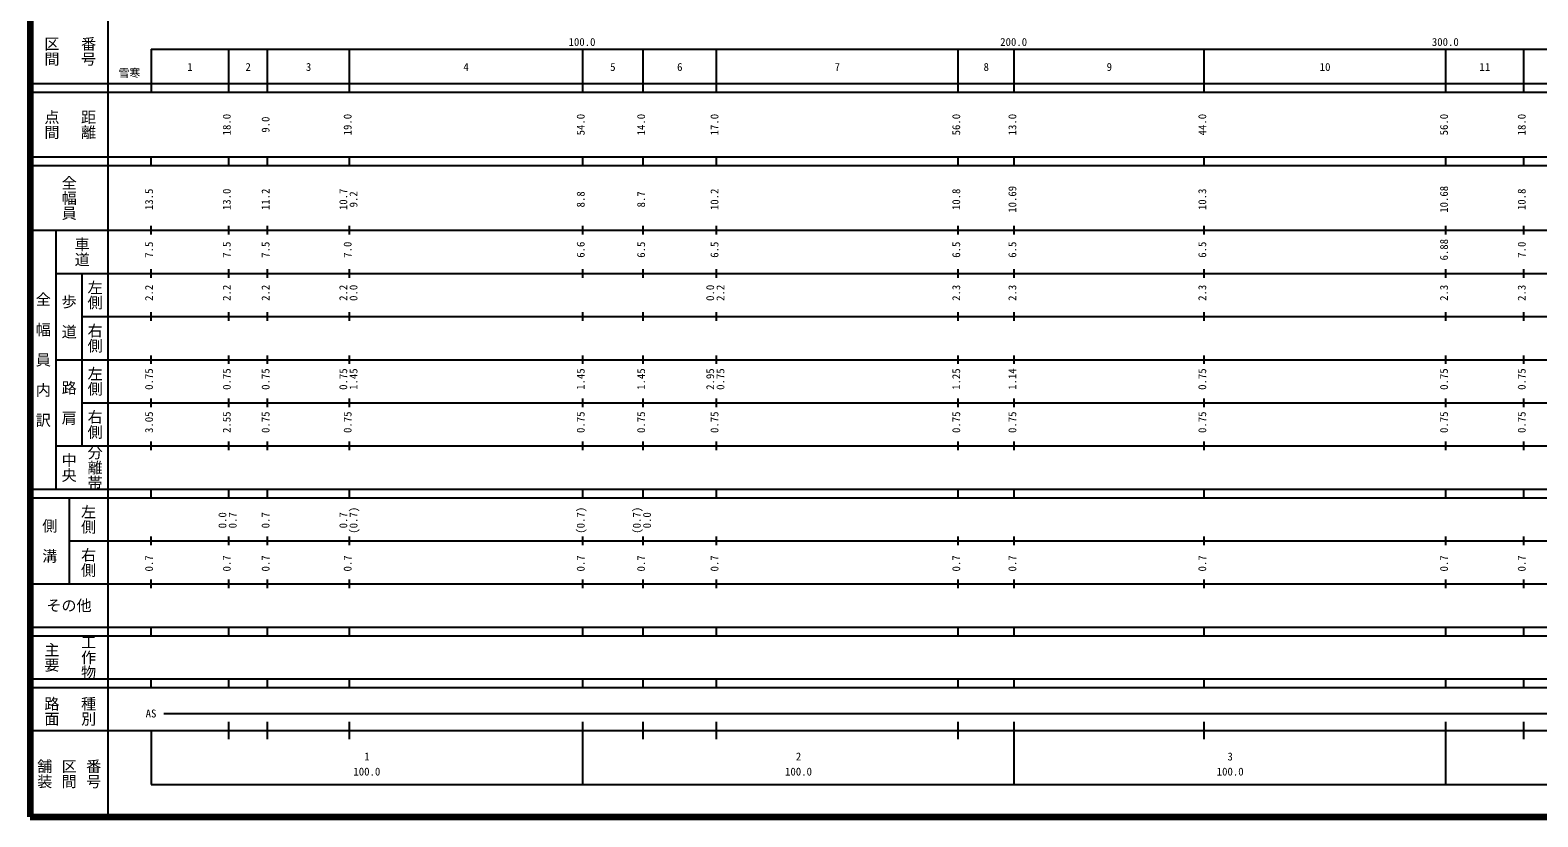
# Model space of a CAD drawing. Units: millimetres on the paper, enlarged 1000 times. Extents: x 40000 to 680000, y 20000 to 380000.
# Drawn here: x 40000 to 389282, y 20000 to 202409 of the extents above; entities that cross this region are included whole.
import ezdxf
from ezdxf.enums import TextEntityAlignment as Align

# ---------------------------------------------------------------- set-up
doc = ezdxf.new("R2010")
doc.units = ezdxf.units.MM
doc.header["$LTSCALE"] = 1000
doc.layers.add('M-TTL', color=2, linetype='Continuous', lineweight=140)
doc.layers.add('M-TTL-BAND', color=7, linetype='Continuous', lineweight=25)
doc.styles.add('@ＭＳ ゴシック', font='')
doc.styles.add('ＭＳ ゴシック', font='')
doc.styles.get('@ＭＳ ゴシック').set_extended_font_data('@MS Gothic')
doc.styles.get('ＭＳ ゴシック').set_extended_font_data('MS Gothic')

msp = doc.modelspace()

# ---------------------------------------------------------------- linework, layer by layer
at = {"layer": 'M-TTL'}
for p, q in [((40000, 380000), (40000, 20000)), ((40000, 20000), (680000, 20000))]:
    msp.add_line(p, q, dxfattribs=at)
at = {"layer": 'M-TTL-BAND'}
for p, q in [((58000, 370000), (58000, 20000)), ((68000, 198000), (579000, 198000)), ((68000, 198000), (68000, 188000)), ((86000, 188000), (86000, 198000)), ((95000, 188000), (95000, 198000)), ((114000, 188000), (114000, 198000)), ((168000, 188000), (168000, 198000)), ((182000, 188000), (182000, 198000)), ((199000, 188000), (199000, 198000)), ((255000, 188000), (255000, 198000)), ((268000, 188000), (268000, 198000)), ((312000, 188000), (312000, 198000)), ((368000, 188000), (368000, 198000)), ((386000, 188000), (386000, 198000)), ((40000, 190000), (579000, 190000)), ((40000, 188000), (579000, 188000)), ((40000, 173000), (579000, 173000)), ((68000, 171000), (68000, 173000)), ((86000, 171000), (86000, 173000)), ((95000, 171000), (95000, 173000)), ((114000, 171000), (114000, 173000)), ((168000, 171000), (168000, 173000)), ((182000, 171000), (182000, 173000)), ((199000, 171000), (199000, 173000)), ((255000, 171000), (255000, 173000)), ((268000, 171000), (268000, 173000)), ((312000, 171000), (312000, 173000)), ((368000, 171000), (368000, 173000)), ((386000, 171000), (386000, 173000)), ((40000, 171000), (579000, 171000)), ((40000, 156000), (579000, 156000)), ((46000, 96000), (46000, 156000)), ((68000, 155000), (68000, 157000)), ((86000, 155000), (86000, 157000)), ((95000, 155000), (95000, 157000)), ((114000, 155000), (114000, 157000)), ((168000, 155000), (168000, 157000)), ((182000, 155000), (182000, 157000)), ((199000, 155000), (199000, 157000)), ((255000, 155000), (255000, 157000)), ((268000, 155000), (268000, 157000)), ((312000, 155000), (312000, 157000)), ((368000, 155000), (368000, 157000)), ((386000, 155000), (386000, 157000)), ((68000, 145000), (68000, 147000)), ((86000, 145000), (86000, 147000)), ((95000, 145000), (95000, 147000)), ((114000, 145000), (114000, 147000)), ((168000, 145000), (168000, 147000)), ((182000, 145000), (182000, 147000)), ((199000, 145000), (199000, 147000)), ((255000, 145000), (255000, 147000)), ((268000, 145000), (268000, 147000)), ((312000, 145000), (312000, 147000)), ((368000, 145000), (368000, 147000)), ((386000, 145000), (386000, 147000)), ((46000, 146000), (579000, 146000)), ((52000, 146000), (52000, 106000)), ((68000, 135000), (68000, 137000)), ((86000, 135000), (86000, 137000)), ((95000, 135000), (95000, 137000)), ((114000, 135000), (114000, 137000)), ((168000, 135000), (168000, 137000)), ((182000, 135000), (182000, 137000)), ((199000, 135000), (199000, 137000)), ((255000, 135000), (255000, 137000)), ((268000, 135000), (268000, 137000)), ((312000, 135000), (312000, 137000)), ((368000, 135000), (368000, 137000)), ((386000, 135000), (386000, 137000)), ((52000, 136000), (579000, 136000)), ((46000, 126000), (579000, 126000)), ((68000, 125000), (68000, 127000)), ((86000, 125000), (86000, 127000)), ((95000, 125000), (95000, 127000)), ((114000, 125000), (114000, 127000)), ((168000, 125000), (168000, 127000)), ((182000, 125000), (182000, 127000)), ((199000, 125000), (199000, 127000)), ((255000, 125000), (255000, 127000)), ((268000, 125000), (268000, 127000)), ((312000, 125000), (312000, 127000)), ((368000, 125000), (368000, 127000)), ((386000, 125000), (386000, 127000)), ((52000, 116000), (579000, 116000)), ((68000, 115000), (68000, 117000)), ((86000, 115000), (86000, 117000)), ((95000, 115000), (95000, 117000)), ((114000, 115000), (114000, 117000)), ((168000, 115000), (168000, 117000)), ((182000, 115000), (182000, 117000)), ((199000, 115000), (199000, 117000)), ((255000, 115000), (255000, 117000)), ((268000, 115000), (268000, 117000)), ((312000, 115000), (312000, 117000)), ((368000, 115000), (368000, 117000)), ((386000, 115000), (386000, 117000)), ((46000, 106000), (579000, 106000)), ((68000, 105000), (68000, 107000)), ((86000, 105000), (86000, 107000)), ((95000, 105000), (95000, 107000)), ((114000, 105000), (114000, 107000)), ((168000, 105000), (168000, 107000)), ((182000, 105000), (182000, 107000)), ((199000, 105000), (199000, 107000)), ((255000, 105000), (255000, 107000)), ((268000, 105000), (268000, 107000)), ((312000, 105000), (312000, 107000)), ((368000, 105000), (368000, 107000)), ((386000, 105000), (386000, 107000)), ((40000, 96000), (579000, 96000)), ((68000, 94000), (68000, 96000)), ((86000, 94000), (86000, 96000)), ((95000, 94000), (95000, 96000)), ((114000, 94000), (114000, 96000)), ((168000, 94000), (168000, 96000)), ((182000, 94000), (182000, 96000)), ((199000, 94000), (199000, 96000)), ((255000, 94000), (255000, 96000)), ((268000, 94000), (268000, 96000)), ((312000, 94000), (312000, 96000)), ((368000, 94000), (368000, 96000)), ((386000, 94000), (386000, 96000)), ((40000, 94000), (579000, 94000)), ((49000, 94000), (49000, 74000)), ((49000, 84000), (579000, 84000)), ((68000, 83000), (68000, 85000)), ((86000, 83000), (86000, 85000)), ((95000, 83000), (95000, 85000)), ((114000, 83000), (114000, 85000)), ((168000, 83000), (168000, 85000)), ((182000, 83000), (182000, 85000)), ((199000, 83000), (199000, 85000)), ((255000, 83000), (255000, 85000)), ((268000, 83000), (268000, 85000)), ((312000, 83000), (312000, 85000)), ((368000, 83000), (368000, 85000)), ((386000, 83000), (386000, 85000)), ((40000, 74000), (579000, 74000)), ((68000, 73000), (68000, 75000)), ((86000, 73000), (86000, 75000)), ((95000, 73000), (95000, 75000)), ((114000, 73000), (114000, 75000)), ((168000, 73000), (168000, 75000)), ((182000, 73000), (182000, 75000)), ((199000, 73000), (199000, 75000)), ((255000, 73000), (255000, 75000)), ((268000, 73000), (268000, 75000)), ((312000, 73000), (312000, 75000)), ((368000, 73000), (368000, 75000)), ((386000, 73000), (386000, 75000)), ((40000, 64000), (579000, 64000)), ((68000, 62000), (68000, 64000)), ((86000, 62000), (86000, 64000)), ((95000, 62000), (95000, 64000)), ((114000, 62000), (114000, 64000)), ((168000, 62000), (168000, 64000)), ((182000, 62000), (182000, 64000)), ((199000, 62000), (199000, 64000)), ((255000, 62000), (255000, 64000)), ((268000, 62000), (268000, 64000)), ((312000, 62000), (312000, 64000)), ((368000, 62000), (368000, 64000)), ((386000, 62000), (386000, 64000)), ((40000, 62000), (579000, 62000)), ((40000, 52000), (579000, 52000)), ((40000, 50000), (579000, 50000)), ((68000, 50000), (68000, 52000)), ((86000, 50000), (86000, 52000)), ((95000, 50000), (95000, 52000)), ((114000, 50000), (114000, 52000)), ((168000, 50000), (168000, 52000)), ((182000, 50000), (182000, 52000)), ((199000, 50000), (199000, 52000)), ((255000, 50000), (255000, 52000)), ((268000, 50000), (268000, 52000)), ((312000, 50000), (312000, 52000)), ((368000, 50000), (368000, 52000)), ((386000, 50000), (386000, 52000)), ((71000, 44000), (565000, 44000)), ((86000, 38000), (86000, 42000)), ((95000, 38000), (95000, 42000)), ((114000, 38000), (114000, 42000)), ((168000, 27500), (168000, 42000)), ((182000, 38000), (182000, 42000)), ((199000, 38000), (199000, 42000)), ((255000, 38000), (255000, 42000)), ((268000, 27500), (268000, 42000)), ((312000, 38000), (312000, 42000)), ((368000, 27500), (368000, 42000)), ((386000, 38000), (386000, 42000)), ((40000, 40000), (579000, 40000)), ((68000, 40000), (68000, 27500)), ((68000, 27500), (579000, 27500))]:
    msp.add_line(p, q, dxfattribs=at)

# ---------------------------------------------------------------- texts
at = {"layer": 'M-TTL-BAND', "style": '@ＭＳ ゴシック'}
for s, p in [('区間', (45000, 197500)), ('番号', (53500, 197500)), ('点間', (45000, 180500)), ('距離', (53500, 180500)), ('全幅員', (49000, 163500)), ('車道', (52000, 151000)), ('左側', (55000, 141000)), ('全\u3000幅\u3000員\u3000内\u3000訳', (43000, 126000)), ('歩\u3000道', (49000, 136000)), ('右側', (55000, 131000)), ('左側', (55000, 121000)), ('路\u3000肩', (49000, 116000)), ('右側', (55000, 111000)), ('分離帯', (55000, 101000)), ('中央', (49000, 101000)), ('左側', (53500, 89000)), ('側\u3000溝', (44500, 84000)), ('右側', (53500, 79000)), ('主要', (45000, 57000)), ('工作物', (53500, 57000)), ('路面', (45000, 44500)), ('種別', (53500, 44500)), ('舗装', (43333, 30000)), ('区間', (49000, 30000)), ('番号', (54667, 30000))]:
    msp.add_text(s, height=2566, rotation=270, dxfattribs=at).set_placement(p, align=Align.MIDDLE_CENTER)
at = {"layer": 'M-TTL-BAND', "style": 'ＭＳ ゴシック'}
for s, p in [('100.0', (167844, 198195)), ('200.0', (267844, 198195)), ('300.0', (367844, 198195)), ('1', (77000, 192405)), ('2', (90500, 192405)), ('3', (104500, 192405)), ('4', (141000, 192405)), ('5', (175000, 192405)), ('6', (190500, 192405)), ('7', (227000, 192405)), ('8', (261500, 192405)), ('9', (290000, 192405)), ('10', (340000, 192405)), ('11', (377000, 192405)), ('AS', (68000, 42500)), ('1', (118000, 32523)), ('2', (218000, 32523)), ('3', (318000, 32523)), ('100.0', (118000, 29033)), ('100.0', (218000, 29033)), ('100.0', (318000, 29033))]:
    msp.add_text(s, height=1833, dxfattribs=at).set_placement(p, align=Align.BOTTOM_CENTER)
msp.add_text('雪寒', height=1833, dxfattribs=at).set_placement((65500, 191000), align=Align.BOTTOM_RIGHT)
for s, p in [('18.0', (87000, 180500)), ('9.0', (96000, 180500)), ('19.0', (115000, 180500)), ('54.0', (169000, 180500)), ('14.0', (183000, 180500)), ('17.0', (200000, 180500)), ('56.0', (256000, 180500)), ('13.0', (269000, 180500)), ('44.0', (313000, 180500)), ('56.0', (369000, 180500)), ('18.0', (387000, 180500)), ('13.5', (69000, 163174)), ('13.0', (87000, 163174)), ('11.2', (96000, 163174)), ('10.7', (114000, 163174)), ('9.2', (116370, 163174)), ('8.8', (169000, 163174)), ('8.7', (183000, 163174)), ('10.2', (200000, 163174)), ('10.8', (256000, 163174)), ('10.69', (269000, 163174)), ('10.3', (313000, 163174)), ('10.68', (369000, 163174)), ('10.8', (387000, 163174)), ('6.88', (369000, 151500)), ('7.5', (69000, 151500)), ('7.5', (87000, 151500)), ('7.5', (96000, 151500)), ('7.0', (115000, 151500)), ('6.6', (169000, 151500)), ('6.5', (183000, 151500)), ('6.5', (200000, 151500)), ('6.5', (256000, 151500)), ('6.5', (269000, 151500)), ('6.5', (313000, 151500)), ('7.0', (387000, 151500)), ('2.2', (69000, 141500)), ('2.2', (87000, 141500)), ('2.2', (96000, 141500)), ('2.2', (114000, 141500)), ('0.0', (116370, 141500)), ('0.0', (199000, 141500)), ('2.2', (201370, 141500)), ('2.3', (256000, 141500)), ('2.3', (269000, 141500)), ('2.3', (313000, 141500)), ('2.3', (369000, 141500)), ('2.3', (387000, 141500)), ('0.75', (69000, 121500)), ('0.75', (87000, 121500)), ('0.75', (96000, 121500)), ('0.75', (114000, 121500)), ('1.45', (116370, 121500)), ('1.45', (169000, 121500)), ('1.45', (183000, 121500)), ('2.95', (199000, 121500)), ('0.75', (201370, 121500)), ('1.25', (256000, 121500)), ('1.14', (269000, 121500)), ('0.75', (313000, 121500)), ('0.75', (369000, 121500)), ('0.75', (387000, 121500)), ('3.05', (69000, 111500)), ('2.55', (87000, 111500)), ('0.75', (96000, 111500)), ('0.75', (115000, 111500)), ('0.75', (169000, 111500)), ('0.75', (183000, 111500)), ('0.75', (200000, 111500)), ('0.75', (256000, 111500)), ('0.75', (269000, 111500)), ('0.75', (313000, 111500)), ('0.75', (369000, 111500)), ('0.75', (387000, 111500)), ('(0.7)', (116370, 88764)), ('(0.7)', (169000, 88764)), ('(0.7)', (182000, 88764)), ('0.0', (86000, 88764)), ('0.7', (88370, 88764)), ('0.7', (96000, 88764)), ('0.7', (114000, 88764)), ('0.0', (184370, 88764)), ('0.7', (69000, 78764)), ('0.7', (87000, 78764)), ('0.7', (96000, 78764)), ('0.7', (115000, 78764)), ('0.7', (169000, 78764)), ('0.7', (183000, 78764)), ('0.7', (200000, 78764)), ('0.7', (256000, 78764)), ('0.7', (269000, 78764)), ('0.7', (313000, 78764)), ('0.7', (369000, 78764)), ('0.7', (387000, 78764))]:
    msp.add_text(s, height=1833, rotation=90, dxfattribs=at).set_placement(p, align=Align.BOTTOM_CENTER)
msp.add_text('その他', height=2566, dxfattribs=at).set_placement((49000, 69000), align=Align.MIDDLE_CENTER)

doc.saveas('drawing.dxf')
